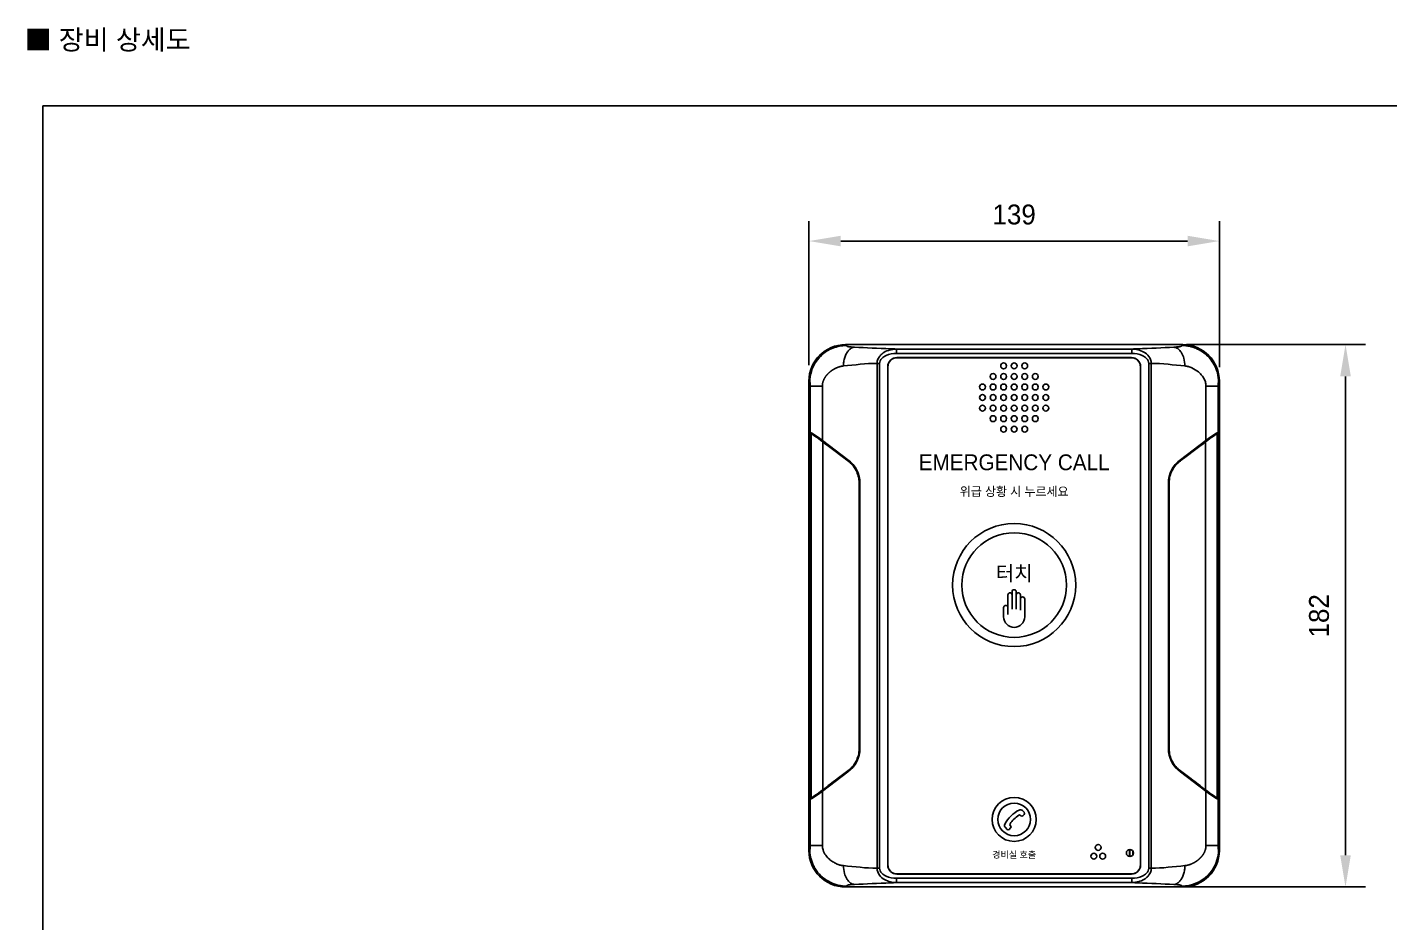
# Model space of a CAD drawing. Header units: millimetres. Extents: x 423257 to 751317, y -351975 to -271940.
# Drawn here: x 651597 to 677330, y -306809 to -289896 of the extents above; entities that cross this region are included whole.
import ezdxf
from ezdxf.enums import TextEntityAlignment as Align

# ---------------------------------------------------------------- set-up
doc = ezdxf.new("R2010")
doc.units = ezdxf.units.MM
doc.header["$LTSCALE"] = 150
for name, color, linetype in [('-----20 General Symbol', 3, 'Continuous'), ('-----29 Cable Schedule', 1, 'Continuous'), ('-----30 Text', 2, 'Continuous'), ('-----36 Dimension', 1, 'Continuous')]:
    doc.layers.add(name, color=color, linetype=linetype)
doc.styles.add('ELEC', font='')
doc.styles.get('ELEC').set_extended_font_data('Dotum')

# ---------------------------------------------------------------- blocks, each defined once
blk = doc.blocks.new('G$C85E2C3F5')
for p, q in [((124.7, 1849, 0), (127.6, 1846, 0)), ((124.7, 1849, 0), (1274.8, 1849, 0)), ((298.5, 1819.1, 0), (298.5, 1834, 0)), ((1101, 1819.1, 0), (298.5, 1819.1, 0)), ((1101, 1819.1, 0), (1101, 1834, 0)), ((1274.8, 1849, 0), (1271.9, 1846, 0)), ((232.4, 1785.2, 0), (232.4, 63.8, 0)), ((232.4, 1785.2, 0), (241.2, 1785.2, 0)), ((241.2, 63.8, 0), (241.2, 1785.2, 0)), ((268.9, 1773.9, 0), (268.9, 75.1, 0)), ((269.5, 1773.3, 0), (268.9, 1773.9, 0)), ((269.5, 75.6, 0), (269.5, 1773.3, 0)), ((299.9, 1804.8, 0), (1099.6, 1804.8, 0)), ((299.9, 1804.8, 0), (300.4, 1804.3, 0)), ((1099.1, 1804.3, 0), (300.4, 1804.3, 0)), ((1099.6, 1804.8, 0), (1099.1, 1804.3, 0)), ((1130, 1773.3, 0), (1130.5, 1773.9, 0)), ((1130, 75.6, 0), (1130, 1773.3, 0)), ((1130.5, 1773.9, 0), (1130.5, 75.1, 0)), ((1158.3, 63.8, 0), (1158.3, 1785.2, 0)), ((1167, 1785.2, 0), (1158.3, 1785.2, 0)), ((1167, 1785.2, 0), (1167, 63.8, 0)), ((2.9, 1721.4, 0), (0, 1724.3, 0)), ((0, 1724.3, 0), (0, 124.7, 0)), ((1396.5, 1721.4, 0), (1399.5, 1724.3, 0)), ((1399.5, 1724.3, 0), (1399.5, 124.7, 0)), ((4.5, 1550.4, 0), (4.5, 1707.8, 0)), ((45.9, 1707.8, 0), (45.9, 1522.4, 0)), ((1353.5, 1707.8, 0), (1353.5, 1522.4, 0)), ((1394.9, 1550.4, 0), (1394.9, 1707.8, 0)), ((6.9, 1534.4, 0), (3.9, 1534.4, 0)), ((3.9, 1534.4, 0), (3.9, 314.6, 0)), ((4.5, 1550.4, 0), (4.5, 1550.4, 0)), ((5.7, 1548.1, 0), (5.7, 1548.1, 0)), ((12.5, 1542.7, 0), (5.7, 1548.1, 0)), ((6.9, 314.6, 0), (6.9, 1534.4, 0)), ((6.9, 1534.4, 0), (7.1, 1534.2, 0)), ((7.1, 1545.3, 0), (7.1, 303.7, 0)), ((7.5, 1545.4, 0), (7.5, 303.6, 0)), ((1387, 1542.7, 0), (1393.8, 1548.1, 0)), ((1392, 1545.4, 0), (1392, 303.6, 0)), ((1392.4, 1545.3, 0), (1392.4, 303.7, 0)), ((1392.6, 1534.4, 0), (1392.4, 1534.2, 0)), ((1392.6, 1534.4, 0), (1395.6, 1534.4, 0)), ((1392.6, 314.6, 0), (1392.6, 1534.4, 0)), ((1393.8, 1548.1, 0), (1393.8, 1548.1, 0)), ((1394.9, 1550.4, 0), (1395, 1550.4, 0)), ((1395.6, 1534.4, 0), (1395.6, 314.6, 0)), ((133.1, 1454.3, 0), (45.8, 1520, 0)), ((45.9, 1522.4, 0), (133.2, 1456.6, 0)), ((47.7, 1517.3, 0), (47.7, 331.7, 0)), ((1266.3, 1456.6, 0), (1353.5, 1522.4, 0)), ((1353.7, 1520, 0), (1266.4, 1454.3, 0)), ((1351.8, 1517.3, 0), (1351.8, 331.7, 0)), ((131.6, 1454, 0), (133.1, 1454.3, 0)), ((1267.9, 1454, 0), (1266.4, 1454.3, 0)), ((171.4, 471.8, 0), (171.4, 1377.2, 0)), ((172.6, 1376.1, 0), (171.4, 1376, 0)), ((172.6, 1376.1, 0), (172.6, 472.8, 0)), ((173.8, 1376.1, 0), (172.6, 1376.1, 0)), ((173.8, 472.8, 0), (173.8, 1376.1, 0)), ((1225.7, 472.8, 0), (1225.7, 1376.1, 0)), ((1226.9, 1376.1, 0), (1225.7, 1376.1, 0)), ((1226.9, 1376.1, 0), (1226.9, 472.8, 0)), ((1226.9, 1376.1, 0), (1228.1, 1376, 0)), ((1228.1, 471.8, 0), (1228.1, 1377.2, 0)), ((678.2, 928.8, 0), (678.2, 996, 0)), ((692.5, 947.1, 0), (692.5, 1006.4, 0)), ((706.9, 947.1, 0), (706.9, 1006.4, 0)), ((721.3, 943.6, 0), (721.3, 996, 0)), ((735.7, 921, 0), (735.7, 981.6, 0)), ((663.8, 921, 0), (663.8, 952.8, 0)), ((172.6, 472.8, 0), (171.4, 473, 0)), ((173.8, 472.8, 0), (172.6, 472.8, 0)), ((1226.9, 472.8, 0), (1225.7, 472.8, 0)), ((1226.9, 472.8, 0), (1228.1, 473, 0)), ((133.1, 394.7, 0), (45.8, 329, 0)), ((45.9, 326.6, 0), (133.2, 392.4, 0)), ((131.6, 394.9, 0), (133.1, 394.7, 0)), ((1353.5, 326.6, 0), (1266.3, 392.4, 0)), ((1267.9, 394.9, 0), (1266.4, 394.7, 0)), ((1266.4, 394.7, 0), (1353.7, 329, 0)), ((45.9, 141.2, 0), (45.9, 326.6, 0)), ((1353.5, 141.2, 0), (1353.5, 326.6, 0)), ((6.9, 314.6, 0), (3.9, 314.6, 0)), ((4.5, 298.5, 0), (4.5, 141.2, 0)), ((4.5, 298.5, 0), (4.5, 298.5, 0)), ((5.7, 300.9, 0), (12.4, 306.2, 0)), ((5.7, 300.9, 0), (5.7, 300.9, 0)), ((7.1, 314.7, 0), (6.9, 314.6, 0)), ((1393.8, 300.9, 0), (1387.1, 306.2, 0)), ((1392.4, 314.7, 0), (1392.6, 314.6, 0)), ((1392.6, 314.6, 0), (1395.6, 314.6, 0)), ((1393.8, 300.9, 0), (1393.8, 300.9, 0)), ((1395, 298.5, 0), (1394.9, 298.5, 0)), ((1394.9, 298.5, 0), (1394.9, 141.2, 0)), ((720.5, 244.4, 0), (722.2, 242.7, 0)), ((734.1, 254.6, 0), (728.1, 260.5, 0)), ((729.3, 242.7, 0), (734.1, 247.5, 0)), ((675.9, 196.4, 0), (670, 202.4, 0)), ((687.8, 201.2, 0), (683, 196.4, 0)), ((686, 210, 0), (687.8, 208.3, 0)), ((2.9, 127.6, 0), (0, 124.7, 0)), ((1093, 104, 0), (1093, 127.8, 0)), ((1093.8, 103.9, 0), (1093.8, 127.9, 0)), ((1104.8, 110.1, 0), (1104.8, 121.7, 0)), ((1105.6, 111.9, 0), (1105.6, 119.9, 0)), ((1396.5, 127.6, 0), (1399.5, 124.7, 0)), ((232.4, 63.8, 0), (241.2, 63.8, 0)), ((269.5, 75.6, 0), (268.9, 75.1, 0)), ((1130, 75.6, 0), (1130.5, 75.1, 0)), ((1167, 63.8, 0), (1158.3, 63.8, 0)), ((124.7, 0, 0), (127.6, 2.9, 0)), ((124.7, 0, 0), (1274.8, 0, 0)), ((298.5, 29.9, 0), (298.5, 15, 0)), ((1101, 29.9, 0), (298.5, 29.9, 0)), ((299.9, 44.2, 0), (300.4, 44.7, 0)), ((299.9, 44.2, 0), (1099.6, 44.2, 0)), ((1099.1, 44.7, 0), (300.4, 44.7, 0)), ((1099.6, 44.2, 0), (1099.1, 44.7, 0)), ((1101, 29.9, 0), (1101, 15, 0)), ((1274.8, 0, 0), (1271.9, 2.9, 0))]:
    blk.add_line(p, q)
for centre, radius in [((663.8, 1776.5, 0), 9.99), ((699.7, 1776.5, 0), 9.99), ((735.7, 1776.5, 0), 9.99), ((627.8, 1740.6, 0), 9.99), ((663.8, 1740.6, 0), 9.99), ((699.7, 1740.6, 0), 9.99), ((735.7, 1740.6, 0), 9.99), ((771.7, 1740.6, 0), 9.99), ((591.9, 1704.6, 0), 9.99), ((591.9, 1668.7, 0), 9.99), ((627.8, 1704.6, 0), 9.99), ((627.8, 1668.7, 0), 9.99), ((663.8, 1704.6, 0), 9.99), ((663.8, 1668.7, 0), 9.99), ((699.7, 1704.6, 0), 9.99), ((699.7, 1668.7, 0), 9.99), ((735.7, 1704.6, 0), 9.99), ((735.7, 1668.7, 0), 9.99), ((771.7, 1704.6, 0), 9.99), ((771.7, 1668.7, 0), 9.99), ((807.6, 1704.6, 0), 9.99), ((807.6, 1668.7, 0), 9.99), ((591.9, 1632.7, 0), 9.99), ((627.8, 1632.7, 0), 9.99), ((663.8, 1632.7, 0), 9.99), ((699.7, 1632.7, 0), 9.99), ((735.7, 1632.7, 0), 9.99), ((771.7, 1632.7, 0), 9.99), ((807.6, 1632.7, 0), 9.99), ((627.8, 1596.7, 0), 9.99), ((663.8, 1596.7, 0), 9.99), ((699.7, 1596.7, 0), 9.99), ((735.7, 1596.7, 0), 9.99), ((771.7, 1596.7, 0), 9.99), ((663.8, 1560.8, 0), 9.99), ((699.7, 1560.8, 0), 9.99), ((735.7, 1560.8, 0), 9.99), ((699.7, 1029.4, 0), 209.8), ((699.7, 1029.4, 0), 178.3), ((699.7, 230.3, 0), 74.9), ((699.7, 230.3, 0), 55.6), ((986.4, 134.9, 0), 9.99), ((971.4, 104.9, 0), 9.99), ((1001.4, 104.9, 0), 9.99)]:
    blk.add_circle(centre, radius)
at = {"extrusion": (0, 0, -1)}
blk.add_circle((-1094.3, 115.9, 0), 12, dxfattribs=at)
for centre, radius, start, end in [((685.4, 996, 0), 7.19, 0, 180), ((699.7, 1006.4, 0), 7.19, 0, 180), ((714.1, 996, 0), 7.19, 0, 180), ((728.5, 981.6, 0), 7.19, 0, 180), ((671, 952.8, 0), 7.19, 0, 180), ((699.7, 921, 0), 36, 180, 0), ((766.8, 163.7, 0), 110.7, 116.9626, 152.9911), ((777.3, 153.1, 0), 110.7, 123.9923, 145.9587), ((717.6, 241.6, 0), 4, 45, 123.9923), ((721, 253.4, 0), 10.1, 45, 116.9749), ((725.8, 246.3, 0), 5.03, 225, 315), ((730.5, 251, 0), 5.03, 315, 45), ((677.1, 209.5, 0), 10.1, 152.629, 225), ((679.5, 200, 0), 5.03, 225, 315), ((688.9, 212.9, 0), 4, 145.9587, 225), ((684.2, 204.7, 0), 5.03, 315, 45)]:
    blk.add_arc(centre, radius, start, end)
at = {"extrusion": (5.91646e-31, -1.17146e-15, -1)}
blk.add_ellipse((125, 1723.9, 0), major_axis=(-88.5, 88.5), ratio=0.997265, start_param=5.499157, end_param=7.067214, dxfattribs=at)
for centre, major_axis, ratio, start_param, end_param in [((1274.4, 1723.9, 0), (88.5, 88.5), 0.997265, 5.499157, 7.067214), ((300.5, 1773.2, 0), (-22, 22), 0.997265, 5.499157, 7.067214), ((1099.5, 1773.8, 0), (22, 22), 0.997265, 5.499157, 7.067214), ((4.6, 1533.9, 0), (0, -16.5), 0.041099, 3.147604, 4.679882), ((104.3, 1473.8, 0), (99.9, -76.5), 0.030011, 2.217818, 3.112232), ((7.5, 1550.4, 0), (0.44, -2.96), 0.9986, 4.566019, 5.467878), ((7.5, 1550.4, 0), (0.44, -2.96), 0.9986, 4.566019, 5.467878), ((7.5, 1533.9, 0), (1.9, -14.2), 0.042209, 3.136682, 4.66896), ((102.4, 1471.5, 0), (96.9, -76.5), 0.030236, 2.218709, 3.113122), ((1295.2, 1473.8, 0), (99.9, 76.5), 0.030011, 0.029361, 0.923774), ((1297, 1471.5, 0), (96.9, 76.5), 0.030236, 0.028471, 0.922884), ((1391.9, 1533.9, 0), (1.9, 14.2), 0.042209, 4.755818, 6.288096), ((1392, 1550.4, 0), (-0.44, -2.96), 0.9986, 0.815308, 1.717167), ((1391.9, 1550.4, 0), (-0.44, -2.96), 0.9986, 0.815308, 1.717167), ((1394.9, 1533.9, 0), (0, 16.5), 0.041099, 4.744896, 6.277174), ((47.7, 1522.4, 0), (-1.8, -2.39), 0.498453, 5.071767, 6.23875), ((1351.8, 1522.4, 0), (1.8, -2.39), 0.498453, 0.044435, 1.211419), ((134.9, 1456.6, 0), (1.8, 2.39), 0.498453, 1.930174, 3.097157), ((66.8, 1375.5, 0), (106.8, 8.3), 0.960533, 6.208929, 7.110788), ((1332.7, 1375.5, 0), (106.8, -8.3), 0.960533, 2.31399, 3.215849), ((1331, 1375.5, 0), (103.8, -8), 0.959359, 2.314018, 3.215877), ((1264.6, 1456.6, 0), (1.8, -2.39), 0.498453, 0.044435, 1.211419), ((66.8, 473.5, 0), (106.8, -8.3), 0.960533, 5.455582, 6.357441), ((1332.7, 473.5, 0), (106.8, 8.3), 0.960533, 3.067337, 3.969196), ((1331, 473.5, 0), (103.8, 8), 0.959359, 3.067308, 3.969168), ((134.9, 392.4, 0), (1.8, -2.39), 0.498453, 3.186028, 4.353011), ((1264.6, 392.4, 0), (1.8, 2.39), 0.498453, 5.071767, 6.23875), ((104.3, 375.1, 0), (99.9, 76.5), 0.030011, 3.170954, 4.065367), ((102.4, 377.5, 0), (96.9, 76.5), 0.030236, 3.170063, 4.064477), ((47.7, 326.6, 0), (-1.8, 2.39), 0.498453, 0.044435, 1.211419), ((1351.8, 326.6, 0), (1.8, 2.39), 0.498453, 5.071767, 6.23875), ((1295.2, 375.1, 0), (99.9, -76.5), 0.030011, 5.359411, 6.253824), ((1297, 377.5, 0), (96.9, -76.5), 0.030236, 5.360301, 6.254715), ((4.6, 315.1, 0), (0, 16.5), 0.041099, 1.603304, 3.135581), ((7.5, 298.5, 0), (0.44, 2.96), 0.9986, 0.815308, 1.717167), ((7.5, 298.5, 0), (0.44, 2.96), 0.9986, 0.815308, 1.717167), ((7.5, 315.1, 0), (1.9, 14.2), 0.042209, 1.614225, 3.146503), ((1391.9, 315.1, 0), (1.9, -14.2), 0.042209, 6.278275, 7.810553), ((1391.9, 298.5, 0), (-0.44, 2.96), 0.9986, 4.566019, 5.467878), ((1392, 298.5, 0), (-0.44, 2.96), 0.9986, 4.566019, 5.467878), ((1394.9, 315.1, 0), (0, -16.5), 0.041099, 0.006011, 1.538289), ((125, 125, 0), (-88.5, -88.5), 0.997265, 5.499157, 7.067214), ((300, 75.2, 0), (-22, -22), 0.997265, 5.499157, 7.067214), ((1099, 75.7, 0), (22, -22), 0.997265, 5.499157, 7.067214)]:
    blk.add_ellipse(centre, major_axis=major_axis, ratio=ratio, start_param=start_param, end_param=end_param)
at = {"extrusion": (-1.57772e-30, -1.17146e-15, -1)}
blk.add_ellipse((300, 1773.8, 0), major_axis=(-22, 22), ratio=0.997265, start_param=5.499157, end_param=7.067214, dxfattribs=at)
at = {"extrusion": (-1.18329e-30, 1.17146e-15, -1)}
blk.add_ellipse((1099, 1773.2, 0), major_axis=(22, 22), ratio=0.997265, start_param=5.499157, end_param=7.067214, dxfattribs=at)
at = {"extrusion": (4.36832e-29, 1.17146e-15, -1)}
blk.add_ellipse((1274.4, 125, 0), major_axis=(88.5, -88.5), ratio=0.997265, start_param=5.499157, end_param=7.067214, dxfattribs=at)
at = {"extrusion": (-1.97215e-31, 1.17146e-15, -1)}
blk.add_ellipse((300.5, 75.7, 0), major_axis=(-22, -22), ratio=0.997265, start_param=5.499157, end_param=7.067214, dxfattribs=at)
at = {"extrusion": (2.95823e-30, 1.17146e-15, -1)}
blk.add_ellipse((1099.5, 75.2, 0), major_axis=(22, -22), ratio=0.997265, start_param=5.499157, end_param=7.067214, dxfattribs=at)
for points, degree, knots in [([(2.9, 1721.4, 0), (3, 1746.1, 0), (10.6, 1770.7, 0), (38.4, 1811.7, 0), (58.5, 1827.9, 0), (81.5, 1837.1, 0)], 3, [0, 0, 0, 0, 0.5, 0.5, 1, 1, 1, 1]), ([(130.2, 1843.5, 0), (132.2, 1842.5, 0), (137.1, 1841.8, 0), (143.3, 1840.9, 0), (155, 1840.3, 0)], 2, [0, 0, 0, 0.5, 0.5, 1, 1, 1]), ([(155, 1840.3, 0), (195.4, 1838.4, 0), (234.5, 1836.4, 0), (285, 1834.5, 0), (291.7, 1834.3, 0), (298.5, 1834, 0)], 3, [0, 0, 0, 0, 0.86628, 0.86628, 1, 1, 1, 1]), ([(232.4, 1785.2, 0), (232.6, 1787.6, 0), (232.9, 1792.6, 0), (235.3, 1800, 0), (239.4, 1807.7, 0), (246.2, 1815.5, 0), (258.2, 1824.7, 0), (272.6, 1830.6, 0), (287.3, 1833.5, 0), (294.8, 1833.9, 0), (298.5, 1834, 0)], 3, [0, 0, 0, 0, 0.080395, 0.164014, 0.251213, 0.3682, 0.501677, 0.749778, 0.876537, 1, 1, 1, 1]), ([(298.5, 1819.1, 0), (286.3, 1819.1, 0), (274.1, 1817, 0), (257.6, 1809.5, 0), (252.3, 1806.1, 0), (244.1, 1797.1, 0), (241.2, 1791.3, 0), (241.2, 1785.2, 0)], 3, [0, 0, 0, 0, 0.5, 0.5, 0.75, 0.75, 1, 1, 1, 1]), ([(1244.5, 1840.3, 0), (1204.1, 1838.4, 0), (1165, 1836.4, 0), (1114.5, 1834.5, 0), (1107.7, 1834.3, 0), (1101, 1834, 0)], 3, [0, 0, 0, 0, 0.86628, 0.86628, 1, 1, 1, 1]), ([(1167, 1785.2, 0), (1167, 1794, 0), (1163.7, 1802.2, 0), (1154.2, 1815.1, 0), (1148.1, 1819.9, 0), (1129, 1830.9, 0), (1114.8, 1833.9, 0), (1101, 1834, 0)], 3, [0, 0, 0, 0, 0.25, 0.25, 0.5, 0.5, 1, 1, 1, 1]), ([(1101, 1819.1, 0), (1113.2, 1819.1, 0), (1125.4, 1817, 0), (1141.9, 1809.5, 0), (1147.1, 1806.1, 0), (1155.4, 1797.1, 0), (1158.3, 1791.3, 0), (1158.3, 1785.2, 0)], 3, [0, 0, 0, 0, 0.5, 0.5, 0.75, 0.75, 1, 1, 1, 1]), ([(1269.3, 1843.5, 0), (1268.5, 1843.1, 0), (1267.1, 1842.6, 0), (1262.6, 1841.7, 0), (1256.7, 1841.1, 0), (1250.1, 1840.6, 0), (1246.3, 1840.4, 0), (1244.5, 1840.3, 0)], 3, [0, 0, 0, 0, 0.26783, 0.500306, 0.762991, 0.883999, 1, 1, 1, 1]), ([(1244.5, 1840.3, 0), (1246.8, 1839.9, 0), (1251.2, 1839.2, 0), (1257.4, 1835.9, 0), (1262.5, 1831.5, 0), (1266.8, 1826.4, 0), (1272.5, 1817.6, 0), (1279.6, 1801.6, 0), (1281.1, 1785.2, 0), (1282, 1776.2, 0)], 3, [0, 0, 0, 0, 0.119549, 0.228024, 0.327211, 0.418028, 0.501315, 0.72469, 1, 1, 1, 1]), ([(1271.9, 1846, 0), (1271.4, 1845.6, 0), (1270.3, 1844.7, 0), (1269.6, 1843.9, 0), (1269.3, 1843.5, 0)], 3, [0, 0, 0, 0, 0.500081, 1, 1, 1, 1]), ([(1396.5, 1721.4, 0), (1396.3, 1727.6, 0), (1395.7, 1739.2, 0), (1392.1, 1755.1, 0), (1386, 1772.4, 0), (1376, 1791, 0), (1360.5, 1809.9, 0), (1341.6, 1825.5, 0), (1320.5, 1836.8, 0), (1296.9, 1844.5, 0), (1280.6, 1845.5, 0), (1271.9, 1846, 0)], 3, [0, 0, 0, 0, 0.095265, 0.178549, 0.250164, 0.376201, 0.500112, 0.622711, 0.750058, 0.86626, 1, 1, 1, 1]), ([(117.5, 1776.2, 0), (111.8, 1775.7, 0), (105.7, 1774, 0), (99.7, 1772.3, 0), (93.7, 1769.6, 0), (87.3, 1766.8, 0), (81.5, 1763.1, 0)], 2, [0, 0, 0, 0.325534, 0.325534, 0.651068, 0.651068, 1, 1, 1]), ([(1282, 1776.2, 0), (1285.9, 1775.6, 0), (1294, 1774.4, 0), (1309.6, 1768.5, 0), (1324.7, 1759.3, 0), (1337.7, 1747, 0), (1346, 1735.7, 0), (1352.3, 1722.6, 0), (1353.1, 1712.6, 0), (1353.5, 1707.8, 0)], 3, [0, 0, 0, 0, 0.120327, 0.250385, 0.500249, 0.632176, 0.750515, 0.8811, 1, 1, 1, 1]), ([(4.5, 1707.8, 0), (4.5, 1711.7, 0), (4.4, 1714.5, 0), (4.2, 1717.3, 0), (3.9, 1719, 0), (3.7, 1719.9, 0), (3.5, 1720.5, 0), (3.2, 1721.1, 0), (2.9, 1721.4, 0)], 2, [0, 0, 0, 0.25, 0.25, 0.5, 0.5, 0.75, 0.75, 1, 1, 1]), ([(81.5, 1763.1, 0), (76.5, 1759.9, 0), (71.8, 1756.1, 0), (60.6, 1746.9, 0), (54, 1735.7, 0), (45.9, 1722.1, 0), (45.9, 1707.8, 0)], 2, [0, 0, 0, 0.18839, 0.18839, 0.594195, 0.594195, 1, 1, 1]), ([(1394.9, 1707.8, 0), (1394.9, 1709, 0), (1395, 1711.6, 0), (1395.1, 1714.9, 0), (1395.3, 1717.4, 0), (1395.6, 1719.3, 0), (1396.1, 1720.7, 0), (1396.4, 1721.1, 0), (1396.5, 1721.4, 0)], 3, [0, 0, 0, 0, 0.102654, 0.209354, 0.337947, 0.499337, 0.724279, 1, 1, 1, 1]), ([(1353.5, 1707.8, 0), (1357.8, 1707.7, 0), (1365.9, 1707.7, 0), (1375.6, 1707.8, 0), (1384.5, 1707.7, 0), (1392.2, 1707.9, 0), (1394, 1707.8, 0), (1394.9, 1707.8, 0)], 3, [0, 0, 0, 0, 0.181643, 0.347899, 0.500293, 0.737023, 1, 1, 1, 1]), ([(47.7, 1517.3, 0), (36.9, 1525.4, 0), (27.4, 1532.4, 0), (13, 1542.5, 0), (8.3, 1545.5, 0), (7.5, 1545.4, 0)], 3, [0, 0, 0, 0, 0.5, 0.5, 1, 1, 1, 1]), ([(1351.8, 1517.3, 0), (1362.5, 1525.4, 0), (1372.1, 1532.4, 0), (1386.5, 1542.5, 0), (1391.1, 1545.5, 0), (1392, 1545.4, 0)], 3, [0, 0, 0, 0, 0.5, 0.5, 1, 1, 1, 1]), ([(133.2, 1452.8, 0), (129.7, 1455.5, 0), (126.2, 1458.1, 0), (97.6, 1479.6, 0), (72.7, 1498.4, 0), (47.7, 1517.3, 0)], 3, [0, 0, 0, 0, 0.123833, 0.123833, 1, 1, 1, 1]), ([(1266.3, 1452.8, 0), (1269.8, 1455.5, 0), (1273.3, 1458.1, 0), (1301.8, 1479.6, 0), (1326.8, 1498.4, 0), (1351.8, 1517.3, 0)], 3, [0, 0, 0, 0, 0.123833, 0.123833, 1, 1, 1, 1]), ([(172.6, 1376.1, 0), (172.4, 1380.9, 0), (172, 1390.5, 0), (168.6, 1404.7, 0), (163.1, 1418.7, 0), (155.3, 1431.9, 0), (145.2, 1444.2, 0), (137.2, 1450.9, 0), (133.1, 1454.3, 0)], 3, [0, 0, 0, 0, 0.146458, 0.298675, 0.458591, 0.62788, 0.807958, 1, 1, 1, 1]), ([(133.2, 1452.8, 0), (144, 1444.6, 0), (153.6, 1434, 0), (167.3, 1408.1, 0), (171.4, 1392.9, 0), (171.4, 1377.2, 0)], 3, [0, 0, 0, 0, 0.5, 0.5, 1, 1, 1, 1]), ([(1266.3, 1452.8, 0), (1255.4, 1444.6, 0), (1245.9, 1434, 0), (1232.1, 1408.1, 0), (1228.1, 1392.9, 0), (1228.1, 1377.2, 0)], 3, [0, 0, 0, 0, 0.5, 0.5, 1, 1, 1, 1]), ([(171.4, 471.8, 0), (171.4, 456.1, 0), (167.4, 440.9, 0), (153.6, 415, 0), (144, 404.3, 0), (133.2, 396.2, 0)], 3, [0, 0, 0, 0, 0.5, 0.5, 1, 1, 1, 1]), ([(1228.1, 471.8, 0), (1228.1, 456.1, 0), (1232.1, 440.9, 0), (1245.9, 415, 0), (1255.4, 404.3, 0), (1266.3, 396.2, 0)], 3, [0, 0, 0, 0, 0.5, 0.5, 1, 1, 1, 1]), ([(47.7, 331.7, 0), (63.9, 343.9, 0), (80.2, 356.2, 0), (108.7, 377.7, 0), (121, 386.9, 0), (133.2, 396.2, 0)], 3, [0, 0, 0, 0, 0.57004, 0.57004, 1, 1, 1, 1]), ([(1351.8, 331.7, 0), (1335.6, 343.9, 0), (1319.3, 356.2, 0), (1290.8, 377.7, 0), (1278.5, 386.9, 0), (1266.3, 396.2, 0)], 3, [0, 0, 0, 0, 0.57004, 0.57004, 1, 1, 1, 1]), ([(7.5, 303.6, 0), (8.3, 303.5, 0), (12.9, 306.4, 0), (27.3, 316.5, 0), (37, 323.6, 0), (47.7, 331.7, 0)], 3, [0, 0, 0, 0, 0.5, 0.5, 1, 1, 1, 1]), ([(1392, 303.6, 0), (1391.1, 303.5, 0), (1386.5, 306.4, 0), (1372.1, 316.5, 0), (1362.5, 323.6, 0), (1351.8, 331.7, 0)], 3, [0, 0, 0, 0, 0.5, 0.5, 1, 1, 1, 1]), ([(4.5, 141.2, 0), (4.5, 139.9, 0), (4.5, 137.4, 0), (4.4, 134.1, 0), (4.2, 131.6, 0), (3.7, 128.6, 0), (3.3, 128, 0), (2.9, 127.6, 0)], 3, [0, 0, 0, 0, 0.102185, 0.20891, 0.338274, 0.499422, 1, 1, 1, 1]), ([(45.9, 141.2, 0), (41.8, 141.2, 0), (33.7, 141.3, 0), (23.8, 141, 0), (15.8, 140.9, 0), (9.9, 140.9, 0), (5.9, 141.1, 0), (5, 141.2, 0), (4.5, 141.2, 0)], 3, [0, 0, 0, 0, 0.175427, 0.345718, 0.512215, 0.675658, 0.837824, 1, 1, 1, 1]), ([(81.5, 85.9, 0), (79.2, 87.4, 0), (74.8, 90.4, 0), (66.4, 97.4, 0), (56.3, 108.2, 0), (49.1, 121.8, 0), (46.3, 133.6, 0), (46, 138.7, 0), (45.9, 141.2, 0)], 3, [0, 0, 0, 0, 0.128416, 0.253965, 0.505871, 0.793599, 0.897914, 1, 1, 1, 1]), ([(1282, 72.8, 0), (1287.7, 73.3, 0), (1293.8, 75, 0), (1299.8, 76.7, 0), (1305.8, 79.4, 0), (1317.7, 84.7, 0), (1327.6, 92.9, 0), (1338.9, 102.1, 0), (1345.5, 113.3, 0), (1353.5, 126.8, 0), (1353.5, 141.2, 0)], 2, [0, 0, 0, 0.125, 0.125, 0.25, 0.25, 0.5, 0.5, 0.75, 0.75, 1, 1, 1]), ([(1394.9, 141.2, 0), (1394.9, 137.3, 0), (1395.3, 131.7, 0), (1395.6, 130, 0), (1396, 128.2, 0), (1396.5, 127.6, 0)], 2, [0, 0, 0, 0.25, 0.5, 0.5, 1, 1, 1]), ([(2.9, 127.6, 0), (3.2, 121.9, 0), (3.6, 110.9, 0), (7, 95.2, 0), (11.7, 81.2, 0), (17.6, 68.8, 0), (28.4, 51.1, 0), (47.9, 28.9, 0), (70.1, 17.7, 0), (81.5, 11.9, 0)], 3, [0, 0, 0, 0, 0.11571, 0.223393, 0.323102, 0.415335, 0.500773, 0.742972, 1, 1, 1, 1]), ([(1396.5, 127.6, 0), (1396.5, 95, 0), (1383, 62.6, 0), (1336.8, 16.5, 0), (1304.4, 3, 0), (1271.9, 2.9, 0)], 3, [0, 0, 0, 0, 0.5, 0.5, 1, 1, 1, 1]), ([(117.5, 72.8, 0), (113.6, 73.4, 0), (105.5, 74.6, 0), (93.4, 79.1, 0), (85.5, 83.6, 0), (81.5, 85.9, 0)], 3, [0, 0, 0, 0, 0.311698, 0.648603, 1, 1, 1, 1]), ([(155, 8.7, 0), (152.7, 9, 0), (148.3, 9.7, 0), (142.1, 13.1, 0), (137, 17.4, 0), (132.7, 22.6, 0), (126.9, 31.3, 0), (119.9, 47.4, 0), (118.3, 63.7, 0), (117.5, 72.8, 0)], 3, [0, 0, 0, 0, 0.119549, 0.228024, 0.327211, 0.418028, 0.501315, 0.72469, 1, 1, 1, 1]), ([(232.4, 63.8, 0), (232.4, 55, 0), (235.8, 46.8, 0), (245.3, 33.9, 0), (251.4, 29, 0), (270.5, 18.1, 0), (284.6, 15.1, 0), (298.5, 15, 0)], 3, [0, 0, 0, 0, 0.25, 0.25, 0.5, 0.5, 1, 1, 1, 1]), ([(298.5, 29.9, 0), (286.3, 29.9, 0), (274.1, 31.9, 0), (257.6, 39.5, 0), (252.3, 42.8, 0), (244.1, 51.9, 0), (241.2, 57.6, 0), (241.2, 63.8, 0)], 3, [0, 0, 0, 0, 0.5, 0.5, 0.75, 0.75, 1, 1, 1, 1]), ([(1167, 63.8, 0), (1166.9, 61.4, 0), (1166.6, 56.4, 0), (1164.2, 49, 0), (1160, 41.3, 0), (1153.3, 33.4, 0), (1141.3, 24.2, 0), (1126.9, 18.4, 0), (1112.2, 15.4, 0), (1104.7, 15.1, 0), (1101, 15, 0)], 3, [0, 0, 0, 0, 0.080395, 0.164014, 0.251213, 0.3682, 0.501677, 0.749778, 0.876537, 1, 1, 1, 1]), ([(1101, 29.9, 0), (1113.2, 29.9, 0), (1125.4, 31.9, 0), (1141.9, 39.5, 0), (1147.1, 42.8, 0), (1155.4, 51.9, 0), (1158.3, 57.6, 0), (1158.3, 63.8, 0)], 3, [0, 0, 0, 0, 0.5, 0.5, 0.75, 0.75, 1, 1, 1, 1]), ([(81.5, 11.9, 0), (86, 10.3, 0), (95.4, 6.9, 0), (110.9, 3.7, 0), (121.9, 3.2, 0), (127.6, 2.9, 0)], 3, [0, 0, 0, 0, 0.303562, 0.636653, 1, 1, 1, 1]), ([(127.6, 2.9, 0), (128.1, 3.4, 0), (129.1, 4.2, 0), (129.9, 5.1, 0), (130.2, 5.5, 0)], 3, [0, 0, 0, 0, 0.500081, 1, 1, 1, 1]), ([(130.2, 5.5, 0), (131, 5.8, 0), (132.4, 6.4, 0), (136.8, 7.3, 0), (142.8, 7.9, 0), (149.4, 8.4, 0), (153.1, 8.6, 0), (155, 8.7, 0)], 3, [0, 0, 0, 0, 0.26783, 0.500306, 0.762991, 0.883999, 1, 1, 1, 1]), ([(155, 8.7, 0), (195.4, 10.6, 0), (234.5, 12.5, 0), (285, 14.5, 0), (291.7, 14.7, 0), (298.5, 15, 0)], 3, [0, 0, 0, 0, 0.86628, 0.86628, 1, 1, 1, 1]), ([(1244.5, 8.7, 0), (1204.1, 10.6, 0), (1165, 12.5, 0), (1114.5, 14.5, 0), (1107.7, 14.7, 0), (1101, 15, 0)], 3, [0, 0, 0, 0, 0.86628, 0.86628, 1, 1, 1, 1]), ([(1269.3, 5.5, 0), (1267.2, 6.5, 0), (1262.4, 7.2, 0), (1256.2, 8.1, 0), (1244.5, 8.7, 0)], 2, [0, 0, 0, 0.5, 0.5, 1, 1, 1])]:
    blk.add_open_spline(points, degree=degree, knots=knots)
for points, degree in [([(81.5, 1837.1, 0), (96.1, 1842.9, 0), (111.9, 1846, 0), (127.6, 1846, 0)], 3), ([(127.6, 1846, 0), (130.2, 1843.5, 0)], 1), ([(298.5, 1834, 0), (566, 1834, 0), (833.5, 1834, 0), (1101, 1834, 0)], 3), ([(232.4, 1785.2, 0), (194.2, 1785, 0), (155.8, 1779.7, 0), (117.5, 1776.2, 0)], 3), ([(1167, 1785.2, 0), (1205.3, 1785, 0), (1243.7, 1779.7, 0), (1282, 1776.2, 0)], 3), ([(45.9, 1707.8, 0), (21.8, 1707.8, 0), (6.1, 1707.8, 0), (4.5, 1707.8, 0)], 3), ([(7.5, 1545.4, 0), (7.4, 1545.3, 0), (7.2, 1545.3, 0), (7.1, 1545.3, 0)], 3), ([(1392, 1545.4, 0), (1392.1, 1545.3, 0), (1392.2, 1545.3, 0), (1392.4, 1545.3, 0)], 3), ([(172.6, 472.8, 0), (172.6, 442.5, 0), (157.9, 413.4, 0), (133.1, 394.7, 0)], 3), ([(7.1, 303.7, 0), (7.2, 303.7, 0), (7.4, 303.6, 0), (7.5, 303.6, 0)], 3), ([(1392.4, 303.7, 0), (1392.2, 303.7, 0), (1392.1, 303.6, 0), (1392, 303.6, 0)], 3), ([(1353.5, 141.2, 0), (1377.7, 141.2, 0), (1393.4, 141.2, 0), (1394.9, 141.2, 0)], 3), ([(232.4, 63.8, 0), (194.2, 64, 0), (155.8, 69.3, 0), (117.5, 72.8, 0)], 3), ([(1167, 63.8, 0), (1205.3, 64, 0), (1243.7, 69.3, 0), (1282, 72.8, 0)], 3), ([(298.5, 15, 0), (566, 15, 0), (833.5, 15, 0), (1101, 15, 0)], 3), ([(1271.9, 2.9, 0), (1269.3, 5.5, 0)], 1)]:
    blk.add_open_spline(points, degree=degree)
for points in [[(155, 1840.3, 0), (119, 1837.7, 0), (117.5, 1776.2, 0)], [(1244.5, 8.7, 0), (1280.5, 11.3, 0), (1282, 72.8, 0)]]:
    blk.add_rational_spline(points, [1, 0.721966905676, 1], degree=2)
at = {"style": 'ELEC'}
for s, height, p in [('EMERGENCY CALL', 53.941, (699.7, 1447.9, 0)), ('위급 상황 시 누르세요', 29.967, (699.7, 1348, 0)), ('터치', 49.95, (699.7, 1069.3, 0)), ('경비실 호출', 21.98, (699.7, 110.2, 0))]:
    blk.add_text(s, height=height, dxfattribs=at).set_placement(p, align=Align.MIDDLE_CENTER)

msp = doc.modelspace()

# ---------------------------------------------------------------- linework, layer by layer
at = {"layer": '-----29 Cable Schedule'}
msp.add_lwpolyline([(651889, -291377), (687900, -291377), (687900, -309474), (651889, -309474)], close=True, dxfattribs=at)
at = {"layer": '-----36 Dimension'}
for p, q in [((666360, -296281), (666360, -293559)), ((674113, -296315), (674113, -293559)), ((666960, -293934), (673513, -293934)), ((673490, -295890), (676870, -295890)), ((676495, -305534), (676495, -296490)), ((673490, -306134), (676870, -306134))]:
    msp.add_line(p, q, dxfattribs=at)
for points in [[(666960, -293834, 0), (666960, -294034, 0), (666360, -293934, 0)], [(673513, -293834, 0), (673513, -294034, 0), (674113, -293934, 0)], [(676395, -296490, 0), (676595, -296490, 0), (676495, -295890, 0)], [(676395, -305534, 0), (676595, -305534, 0), (676495, -306134, 0)]]:
    msp.add_solid(points, dxfattribs=at)

# ---------------------------------------------------------------- block references
at = {"layer": '-----20 General Symbol', "xscale": 5.54010717666604, "yscale": 5.54010717666604, "zscale": 5.54010717666604}
msp.add_blockref('G$C85E2C3F5', (666360, -306134), dxfattribs=at)

# ---------------------------------------------------------------- texts
at = {"layer": '-----30 Text', "color": 2, "style": 'ELEC'}
msp.add_text('■ 장비 상세도', height=375, dxfattribs=at).set_placement((651546, -290431), align=Align.BOTTOM_LEFT)
at = {"layer": '-----36 Dimension', "insert": (670236, -293435, 0), "char_height": 375, "attachment_point": 5, "style": 'ELEC'}
msp.add_mtext('139', dxfattribs=at)
at = {"layer": '-----36 Dimension', "insert": (675996, -301012, 0), "char_height": 375, "attachment_point": 5, "rotation": 90, "style": 'ELEC'}
msp.add_mtext('182', dxfattribs=at)

doc.saveas('drawing.dxf')
